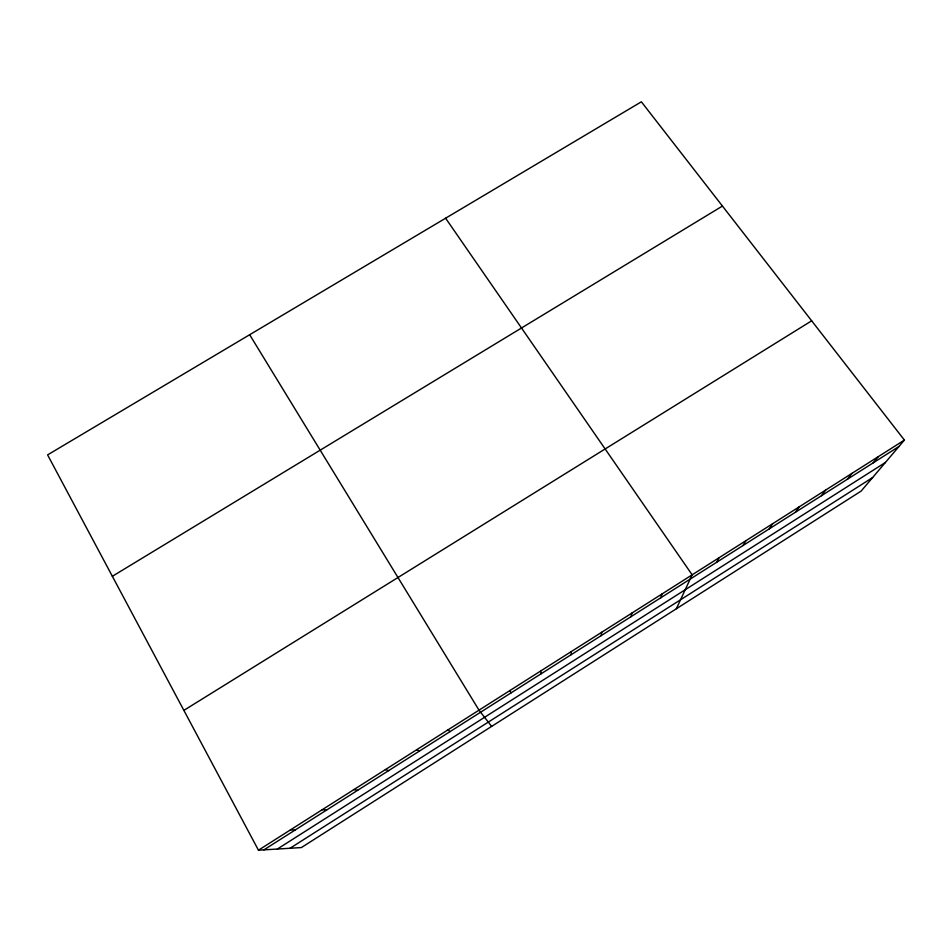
<?xml version="1.0" encoding="UTF-8"?>
<svg xmlns="http://www.w3.org/2000/svg" width="952" height="952" viewBox="0 0 952 952"><rect width="100%" height="100%" fill="white"/><g stroke="black" fill="none" stroke-linecap="round" stroke-linejoin="round"><path stroke-width="1.43" d="M601.2 635.627L601.688 632.271M630.997 616.694L631.985 613.028M660.64 597.868L662.14 593.893M676.348 608.768L692.152 574.829L445.607 218.21M716.642 562.299L719.081 557.729M743.012 545.544L745.904 540.712M769.275 528.86L772.596 523.755M795.432 512.259L799.18 506.869M821.469 495.718L825.658 490.066M847.399 479.237L852.016 473.334M873.222 462.839L878.268 456.662M904.4 440.074L861.12 491.101L301.368 847.566L258.456 850.196L47.6 454.889L641.374 101.804L904.4 440.074L258.456 850.196M277.365 849.041L885.408 462.458M290.051 848.256L872.591 477.571M263.906 849.862L898.938 446.5M183.879 710.37L811.663 320.812M112.36 576.293L722.437 206.06M290.431 829.894L295.31 829.918M322.252 809.688L326.572 810.057M353.918 789.589L357.678 790.303M385.417 769.585L388.63 770.644M416.762 749.688L419.439 751.068M447.964 729.875L450.094 731.6M491.625 726.4L479.011 710.168L249.662 334.723M509.903 690.545L510.974 692.937M540.641 671.029L541.188 673.742M571.236 651.608L571.271 654.631"/></g></svg>
